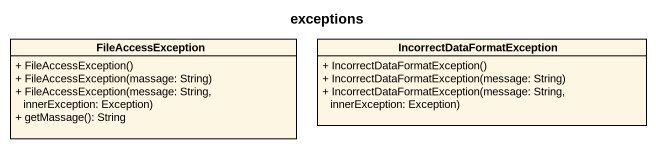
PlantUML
@startuml
title exceptions
hide circle
hide empty members
skinparam classAttributeIconSize 0
class FileAccessException {
  + FileAccessException()
  + FileAccessException(massage: String)
  + FileAccessException(message: String, innerException: Exception)
  + getMassage(): String
}
class IncorrectDataFormatException {
  + IncorrectDataFormatException()
  + IncorrectDataFormatException(message: String)
  + IncorrectDataFormatException(message: String, innerException: Exception)
}
@enduml
